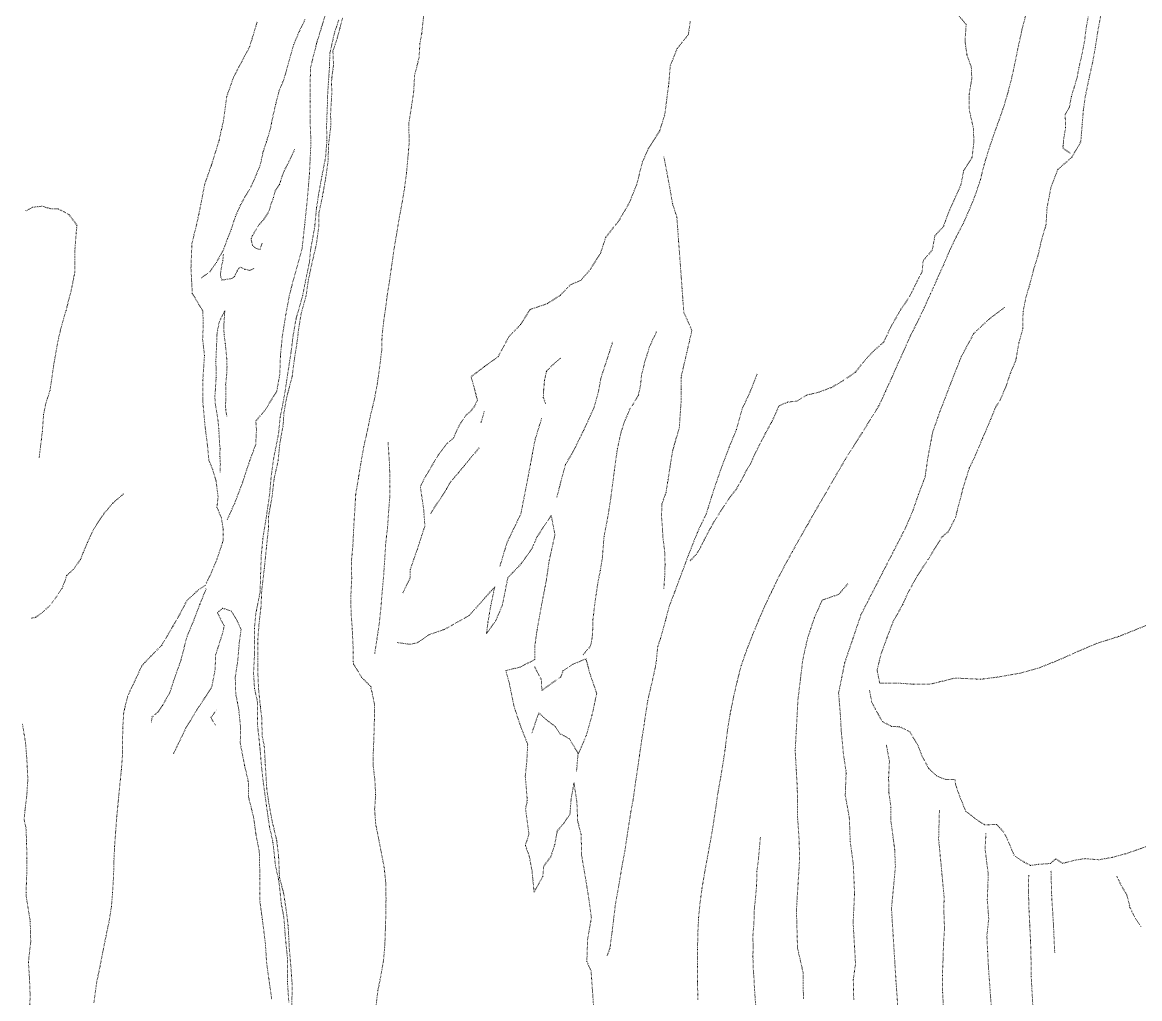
# Model space of a CAD drawing. Extents: x 682410 to 689460, y 7661803 to 7669124.
# Drawn here: x 685279.2 to 685593.4, y 7666807.4 to 7667082 of the extents above; entities that cross this region are included whole.
import ezdxf

# ---------------------------------------------------------------- set-up
doc = ezdxf.new("R2010")
doc.units = 0
doc.header["$MEASUREMENT"] = 0
doc.linetypes.add('DOT', pattern=[0.25, 0, -0.25])
doc.layers.add('02 TOE_Line', color=1, linetype='DOT', lineweight=20)

msp = doc.modelspace()

# ---------------------------------------------------------------- linework, layer by layer
at = {"layer": '02 TOE_Line'}
for points in [[(685590.27, 7667115.5, 4154.68), (685588.85, 7667112.64, 4154.76), (685587.74, 7667109.63, 4154.84), (685586.12, 7667105.52, 4154.9), (685584.73, 7667101.39, 4154.98), (685582.1, 7667096.95, 4155.1), (685580.81, 7667092.19, 4155.21), (685579.49, 7667086.64, 4155.39), (685578.38, 7667080.54, 4155.61), (685577.91, 7667076.72, 4155.73), (685577.17, 7667072.92, 4155.78), (685576.34, 7667069.29, 4155.83), (685575.77, 7667066.32, 4155.87), (685574.94, 7667063.59, 4155.9), (685574.2, 7667061.12, 4155.94), (685573.66, 7667058.16, 4155.98), (685572.46, 7667056.04, 4156.04), (685572.59, 7667052.38, 4156.07), (685572.05, 7667049.31, 4155.82), (685571.9, 7667047.3, 4155.79), (685571.8, 7667046.63, 4155.9), (685574.04, 7667045.06, 4156.14)], [(685336.87, 7666942.18, 4234.23), (685338.96, 7666946.79, 4233.94), (685341.19, 7666952.72, 4234.01), (685343.18, 7666958.73, 4234.1), (685344.85, 7666963.26, 4234.25), (685345.06, 7666967.34, 4234.32), (685344.88, 7666969.87, 4234.49), (685347.37, 7666972.78, 4234.82), (685350.73, 7666978.09, 4235.08), (685351.63, 7666983.05, 4235.46), (685351.8, 7666988.35, 4235.83), (685352.32, 7666993.53, 4236.31), (685353.31, 7666999.78, 4236.7), (685354.32, 7667005.24, 4237.13), (685355.64, 7667010.26, 4237.42), (685357.88, 7667018.29, 4238.03), (685358.63, 7667025.12, 4238.57), (685359.39, 7667032.46, 4239.4), (685359.96, 7667039.42, 4239.82), (685360.38, 7667048.17, 4240.46), (685360.16, 7667053.72, 4240.83), (685360.13, 7667060.68, 4241.5), (685360.24, 7667069.2, 4241.95), (685362.06, 7667076.36, 4242.47), (685363.58, 7667081.31, 4242.81), (685365.61, 7667088.4, 4243.45)], [(685467, 7666930.54, 4180.26), (685468.85, 7666932.46, 4179.98), (685469.95, 7666934.38, 4179.92), (685470.98, 7666936.47, 4179.78), (685472.66, 7666939.6, 4179.48), (685473.73, 7666941.57, 4179.45), (685475.08, 7666943.7, 4179.34), (685477.11, 7666946.79, 4179.05), (685478.45, 7666948.77, 4179.03), (685480, 7666950.71, 4178.87), (685481.8, 7666953.91, 4178.63), (685482.76, 7666955.86, 4178.49), (685483.99, 7666957.85, 4178.34), (685485.39, 7666960.97, 4178.12), (685486.94, 7666963.96, 4177.91), (685488.28, 7666966.61, 4177.72), (685489.84, 7666969.4, 4177.51), (685490.76, 7666971.31, 4177.37), (685492, 7666974.14, 4177.18), (685494.41, 7666975.16, 4177.01), (685497.17, 7666975.5, 4177.01), (685499.68, 7666977.1, 4176.61), (685503.29, 7666978.01, 4176.35), (685506.8, 7666979.32, 4175.99), (685510.17, 7666981.31, 4175.64), (685513.51, 7666983.61, 4175.32), (685516.08, 7666986.87, 4175.01), (685518.46, 7666989.44, 4174.39), (685521.42, 7666992.02, 4173.95), (685523.62, 7666996.68, 4173.41), (685526.29, 7667001.28, 4172.84), (685528.65, 7667004.75, 4172.38), (685530.53, 7667008.56, 4171.84), (685532.24, 7667011.86, 4171.48), (685532.52, 7667014.97, 4171.25), (685535.09, 7667017.94, 4170.73), (685535.84, 7667021.98, 4170.33), (685538.26, 7667024.61, 4169.94), (685539.67, 7667028.52, 4169.45), (685541.14, 7667031.82, 4169.03), (685543.16, 7667036.3, 4168.48), (685543.91, 7667040.21, 4168.08), (685546.28, 7667043.94, 4167.68), (685546.78, 7667048.33, 4167.27), (685546.66, 7667052.14, 4166.86), (685545.51, 7667057.27, 4166.46), (685545.44, 7667061.66, 4166.13), (685546.21, 7667066.12, 4165.73), (685546.05, 7667069.46, 4165.48), (685544.82, 7667072.89, 4165.27), (685544.29, 7667076.75, 4165.04), (685544.61, 7667081.44, 4164.82), (685541.62, 7667084.85, 4164.52)], [(685299.36, 7666806.22, 4244.16), (685300.13, 7666811.99, 4243.91), (685301.07, 7666816.49, 4243.67), (685301.99, 7666821.18, 4243.29), (685302.78, 7666825.18, 4242.94), (685303.66, 7666829.27, 4242.54), (685304.29, 7666833.32, 4242.18), (685304.6, 7666837.27, 4241.89), (685304.88, 7666841.88, 4241.65), (685304.97, 7666845.89, 4241.42), (685305.17, 7666850.23, 4241.14), (685305.47, 7666854.32, 4240.87), (685305.78, 7666858.6, 4240.57), (685306.22, 7666863.04, 4240.27), (685306.6, 7666867.24, 4239.98), (685307.1, 7666871.95, 4239.71), (685307.38, 7666875.9, 4239.63), (685307.43, 7666879.74, 4239.3), (685307.45, 7666883.35, 4239.18), (685307.75, 7666887.99, 4238.98), (685308.89, 7666892.61, 4238.61), (685310.99, 7666897.01, 4237.9), (685312.85, 7666901.06, 4237.52), (685315.35, 7666903.7, 4237.15), (685318.47, 7666906.85, 4236.55), (685321.59, 7666912.17, 4235.78), (685323.36, 7666915.21, 4235.71), (685325.48, 7666919.32, 4235.78), (685328.81, 7666922.43, 4234.64), (685330.64, 7666923.61, 4233.9), (685332.2, 7666926.81, 4233.53), (685333.96, 7666930.99, 4233.73), (685335.67, 7666936.14, 4233.78), (685335.68, 7666939.48, 4234.02), (685335.2, 7666942.64, 4235.41), (685333.94, 7666945.63, 4236.76), (685334.28, 7666948.56, 4237.61), (685333.7, 7666953, 4238.16), (685332.78, 7666956.15, 4238.48), (685331.67, 7666958.8, 4238.94), (685331.3, 7666962.85, 4239.95), (685330.62, 7666968.31, 4241.25), (685329.95, 7666975.53, 4242.33), (685329.98, 7666981.2, 4243.38), (685330.44, 7666988.3, 4244.63), (685329.92, 7666992.87, 4245.33), (685330.12, 7666997.2, 4246.02), (685329.94, 7667000.86, 4246.92), (685327.02, 7667005.73, 4247.93), (685326.86, 7667008.65, 4248.62), (685326.65, 7667012.94, 4249.67), (685326.9, 7667019.7, 4251.62), (685328.32, 7667025.49, 4252.52), (685329.44, 7667030.83, 4252.5), (685330.5, 7667036.45, 4252.39), (685332.44, 7667041.95, 4252.33), (685334.54, 7667048.72, 4252.04), (685335.81, 7667054.48, 4251.78), (685336.7, 7667061.16, 4252.44), (685338.68, 7667066.67, 4251.94), (685343.18, 7667075.23, 4251.51), (685345.31, 7667082.25, 4251.36)], [(685358.7, 7667082.74, 4245.74), (685357.09, 7667079.41, 4245.75), (685355.48, 7667075.62, 4245.56), (685354.83, 7667073.31, 4245.6), (685353.3, 7667067.67, 4245.28), (685352.51, 7667065.25, 4245.53), (685351.41, 7667062.7, 4245.59), (685350.43, 7667058.75, 4245.64), (685349.48, 7667054.61, 4245.69), (685348.96, 7667051.93, 4245.79), (685347.86, 7667048.38, 4246.09), (685346.97, 7667045.67, 4246.26), (685346.14, 7667041.94, 4246.64), (685345.17, 7667039.52, 4247.06), (685343.66, 7667035.99, 4247.57), (685341.71, 7667032.69, 4247.85), (685340.61, 7667030.68, 4248.2), (685339.09, 7667027.26, 4248.45), (685337.94, 7667023.68, 4248.33), (685336.95, 7667021.21, 4248.28), (685335.74, 7667017.92, 4248.02), (685333.81, 7667014.48, 4248.05), (685331.9, 7667011.76, 4247.98), (685329.32, 7667009.96, 4247.87)], [(685368.19, 7667082.6, 4242.04), (685366.97, 7667078.97, 4241.8), (685365.7, 7667073.23, 4241.38), (685365.58, 7667069.27, 4241.24), (685365.09, 7667061.97, 4240.61), (685364.93, 7667056.34, 4240.2), (685364.84, 7667056.07, 4240.09), (685364.78, 7667052.46, 4239.95), (685364.88, 7667048.76, 4239.55), (685364.47, 7667043.87, 4239.21), (685363.44, 7667038.61, 4238.84), (685362.5, 7667033.42, 4238.54), (685361.9, 7667029.36, 4238.2), (685361.46, 7667024.57, 4237.76), (685360.31, 7667018.19, 4237.16), (685359.96, 7667014.58, 4236.94), (685358.95, 7667009.72, 4236.64), (685358.04, 7667005.05, 4236.22), (685356.18, 7666998.63, 4235.88), (685355.32, 7666993.5, 4235.31), (685354.83, 7666989.51, 4235.11), (685353.82, 7666983, 4234.65), (685353.17, 7666978.54, 4234.49), (685352.43, 7666974.44, 4234.32), (685351.71, 7666970.81, 4234.16), (685351.27, 7666966.25, 4233.87), (685349.82, 7666958.99, 4233.37), (685349.21, 7666954.43, 4233.42), (685348.73, 7666948.93, 4233.27), (685347.87, 7666943.14, 4233.11), (685346.86, 7666936.77, 4232.98), (685346.4, 7666931.92, 4232.73), (685346.24, 7666926.95, 4232.78), (685346.09, 7666921.76, 4232.73), (685344.9, 7666915.82, 4232.61), (685344.48, 7666911.49, 4232.54), (685344.48, 7666907.27, 4232.54), (685344.55, 7666904.84, 4232.41), (685344.24, 7666898.93, 4232.16), (685344.51, 7666894.61, 4231.84), (685345.37, 7666890.79, 4231.96), (685345.38, 7666884.16, 4231.61), (685345.96, 7666878.82, 4231.58), (685346.56, 7666871.95, 4231.32), (685347, 7666868.01, 4231.18), (685347.91, 7666861.41, 4230.98), (685348.69, 7666855.86, 4230.67), (685349.71, 7666851.32, 4230.64), (685350.42, 7666844.71, 4230.21), (685351.36, 7666840.57, 4230.01), (685352.05, 7666834.05, 4229.87), (685352.77, 7666830.28, 4229.95), (685353.22, 7666824.28, 4229.57), (685353.79, 7666818.6, 4229.49), (685353.77, 7666812.09, 4229.26), (685354.17, 7666806.27, 4229.2)], [(685355.05, 7666805.31, 4229.16), (685355.06, 7666811.76, 4229.28), (685354.75, 7666816.34, 4229.44), (685354.32, 7666821.15, 4229.46), (685353.97, 7666827.93, 4229.5), (685353.35, 7666832.81, 4229.76), (685352.71, 7666837.02, 4229.93), (685351.54, 7666841.45, 4230.17), (685351.28, 7666847.63, 4230.4), (685350.74, 7666851.96, 4230.53), (685349.44, 7666857.43, 4230.87), (685348.55, 7666862.28, 4231.02), (685347.95, 7666866.56, 4231.26), (685347.54, 7666873.37, 4231.38), (685347.27, 7666878.34, 4231.61), (685346.68, 7666881.23, 4231.67), (685346.54, 7666886.36, 4231.67), (685346.16, 7666889.54, 4231.83), (685345.67, 7666894.39, 4231.98), (685345.47, 7666898.5, 4232.11), (685345.44, 7666904.43, 4232.35), (685345.44, 7666908.36, 4232.49), (685345.79, 7666912.9, 4232.58), (685346.34, 7666917.72, 4232.6), (685346.55, 7666922.26, 4232.82), (685347.27, 7666928.38, 4232.86), (685347.92, 7666934.86, 4232.94), (685348.45, 7666939.79, 4233), (685348.45, 7666943.04, 4233.21), (685349.45, 7666948.55, 4233.25), (685350, 7666953.5, 4233.42), (685351.16, 7666958.7, 4233.44), (685351.59, 7666963.26, 4233.64), (685352.57, 7666968.74, 4233.89), (685352.78, 7666972.11, 4234.33), (685353.56, 7666976.54, 4234.6), (685355.1, 7666982.34, 4234.46), (685355.74, 7666987.38, 4234.9), (685356.45, 7666991.74, 4235.14), (685356.93, 7666995.88, 4235.57), (685357.69, 7667000.4, 4235.78), (685358.99, 7667004.92, 4236.23), (685359.64, 7667009.43, 4236.57), (685360.65, 7667014.18, 4236.95), (685361.92, 7667019.59, 4237.33), (685362.6, 7667024.79, 4237.75), (685362.57, 7667028.07, 4238.07), (685363.61, 7667033.04, 4238.44), (685364.52, 7667038.13, 4238.78), (685365.19, 7667042.97, 4239.17), (685365.36, 7667047.64, 4239.61), (685365.96, 7667052.81, 4240), (685365.91, 7667056.36, 4240.34), (685366.26, 7667062.35, 4240.61), (685366.16, 7667064.82, 4240.77), (685366.24, 7667066.42, 4240.87), (685366.73, 7667069.96, 4241.12), (685366.56, 7667073.89, 4241.29), (685367.86, 7667077.8, 4241.6), (685368.54, 7667080.33, 4241.88), (685369.31, 7667083.39, 4242.23)], [(685392.07, 7667083.77, 4243.11), (685391.53, 7667078.89, 4242.71), (685391.03, 7667076.07, 4242.43), (685390.75, 7667071.87, 4242.09), (685389.52, 7667067.09, 4241.69), (685389.25, 7667062.21, 4241.27), (685388.61, 7667058.06, 4240.99), (685387.86, 7667053.33, 4240.61), (685388.04, 7667048.36, 4240.24), (685387.67, 7667044.11, 4239.95), (685387.26, 7667039.77, 4239.65), (685386.72, 7667035.44, 4239.36), (685386.03, 7667031.35, 4239.06), (685385.28, 7667027.31, 4238.79), (685384.47, 7667022.52, 4238.43), (685383.78, 7667018.41, 4238.18), (685382.48, 7667009.31, 4237.29), (685381.81, 7667005.11, 4236.93), (685381.42, 7667001.99, 4236.49), (685380.87, 7666998.19, 4236.08), (685380.38, 7666993.88, 4235.73), (685380.28, 7666989.82, 4235.39), (685379.74, 7666985.29, 4235.01), (685378.99, 7666979.99, 4234.74), (685378.17, 7666975.68, 4234.6), (685377.09, 7666971.31, 4234.49), (685376.28, 7666967.23, 4234.4), (685375.25, 7666962.72, 4234.29), (685374.48, 7666958.38, 4234.12), (685373.73, 7666953.73, 4233.98), (685372.96, 7666949.23, 4233.87), (685372.71, 7666944.65, 4233.75), (685372.42, 7666940.13, 4233.66), (685372.17, 7666934.8, 4233.54), (685371.76, 7666930.54, 4233.41), (685371.84, 7666925.54, 4233.33), (685371.62, 7666920.87, 4233.24), (685371.65, 7666916.17, 4233.21), (685371.99, 7666911.45, 4233.15), (685372.22, 7666906.55, 4233.05), (685372.28, 7666902.22, 4232.93), (685372.39, 7666901.47, 4232.89), (685374.63, 7666897.76, 4232.91), (685377.19, 7666895.2, 4232.97), (685378.24, 7666890.21, 4232.92), (685378.22, 7666885.93, 4232.79), (685378.11, 7666881.68, 4232.68), (685377.93, 7666877.41, 4232.46), (685377.85, 7666873.1, 4232.35), (685378.34, 7666869.09, 4232.39), (685378.58, 7666864.69, 4232.25), (685378.29, 7666860.66, 4232.12), (685378.58, 7666856.55, 4231.95), (685379.38, 7666852.57, 4231.74), (685380.17, 7666848.47, 4231.65), (685380.98, 7666844.25, 4231.53), (685381.43, 7666839.91, 4231.36), (685381.49, 7666835.49, 4231.13), (685381.44, 7666831.33, 4231), (685381.31, 7666826.9, 4230.76), (685381.17, 7666822.7, 4230.6), (685380.8, 7666818.23, 4230.45), (685380.01, 7666813.7, 4230.39), (685379.2, 7666809.67, 4230.3), (685378.74, 7666805.78, 4230.23)], [(685467.03, 7667082.34, 4199.8), (685466.51, 7667078.55, 4199.46), (685463.35, 7667074.62, 4198.92), (685461.42, 7667069.74, 4198.51), (685461, 7667064.68, 4198.26), (685459.86, 7667055.98, 4197.79), (685458.45, 7667051.5, 4197.55), (685455.24, 7667046.37, 4198.59), (685453.58, 7667042.71, 4199.18), (685452.02, 7667036.51, 4199.81), (685449.93, 7667031.27, 4200.63), (685447.07, 7667026.35, 4201.78), (685443.25, 7667021.47, 4203.12), (685441.79, 7667017.01, 4203.71), (685438.82, 7667012.32, 4205.19), (685436.27, 7667009.42, 4206.47), (685433.31, 7667008.14, 4207.86), (685430.52, 7667005.25, 4209.53), (685426.77, 7667002.82, 4211.9), (685421.98, 7667001.22, 4214.38), (685419.34, 7666996.98, 4216.09), (685416.1, 7666993.67, 4217.93), (685412.97, 7666987.86, 4220.12), (685409.14, 7666985.17, 4222.25), (685406.81, 7666983.42, 4223.56), (685405.41, 7666982.29, 4224.3), (685406.24, 7666979.44, 4223.1), (685406.7, 7666977.55, 4222.33), (685407.19, 7666975.67, 4221.68), (685406.44, 7666974.12, 4221.98), (685405.38, 7666972.7, 4222.5), (685403.97, 7666971.48, 4222.97), (685402.56, 7666969.37, 4223.31), (685401.68, 7666967.91, 4223.54), (685400.45, 7666965.05, 4223.86), (685398.63, 7666963.54, 4224.17), (685396.15, 7666960.26, 4224.64), (685392.22, 7666953.59, 4225.42), (685391.14, 7666951.38, 4225.66), (685392.06, 7666945.18, 4225.92), (685392.42, 7666940.31, 4226.16), (685391.51, 7666937.56, 4226.63), (685390.31, 7666933.84, 4227.02), (685388.26, 7666927.97, 4227.96), (685388.3, 7666925.75, 4227.7), (685386.19, 7666921.46, 4228.45)], [(685469.15, 7666807.11, 4188.14), (685469.1, 7666811.82, 4187.96), (685469.06, 7666816.56, 4187.75), (685469.08, 7666821.2, 4187.58), (685469.17, 7666825.8, 4187.31), (685469.38, 7666830.19, 4187.19), (685469.79, 7666834.34, 4187.02), (685470.33, 7666838.35, 4186.82), (685471.13, 7666843.14, 4186.59), (685471.98, 7666847.78, 4186.33), (685472.83, 7666852.33, 4186.04), (685473.58, 7666856.85, 4185.74), (685474.23, 7666861.23, 4185.49), (685474.86, 7666865.6, 4185.2), (685475.64, 7666869.86, 4184.88), (685476.32, 7666874.02, 4184.58), (685476.9, 7666878.01, 4184.29), (685477.48, 7666882.72, 4183.97), (685478.23, 7666887.36, 4183.58), (685479.16, 7666891.98, 4183.2), (685480.19, 7666896.56, 4182.81), (685481.39, 7666901.13, 4182.36), (685482.89, 7666905.42, 4181.98), (685484.56, 7666909.69, 4181.61), (685486.25, 7666913.81, 4181.28), (685488, 7666917.84, 4180.99), (685489.9, 7666921.84, 4180.66), (685491.75, 7666925.69, 4180.27), (685493.7, 7666929.41, 4179.88), (685495.78, 7666933.19, 4179.52), (685497.91, 7666937.05, 4179.15), (685500.06, 7666940.77, 4178.82), (685502.11, 7666944.42, 4178.49), (685504.21, 7666947.96, 4178.12), (685506.28, 7666951.56, 4177.73), (685508.43, 7666955.33, 4177.35), (685510.68, 7666959.13, 4176.92), (685513.06, 7666962.92, 4176.5), (685515.43, 7666966.66, 4176.07), (685517.8, 7666970.43, 4175.65), (685520.14, 7666974.26, 4175.18), (685521.96, 7666978.21, 4174.79), (685523.7, 7666982.06, 4174.38), (685525.4, 7666985.9, 4174.02), (685527.05, 7666989.6, 4173.58), (685528.93, 7666993.79, 4173.09), (685530.94, 7666997.78, 4172.65), (685532.83, 7667001.72, 4172.11), (685534.63, 7667005.73, 4171.59), (685536.45, 7667009.73, 4171.12), (685538.21, 7667013.68, 4170.71), (685539.93, 7667017.69, 4170.3), (685541.81, 7667021.67, 4169.85), (685543.85, 7667025.52, 4169.31), (685545.68, 7667029.69, 4168.8), (685547.19, 7667033.4, 4168.29), (685548.63, 7667037.75, 4167.85), (685549.68, 7667041.99, 4167.46), (685550.96, 7667046.17, 4167.07), (685552.41, 7667050.45, 4166.64), (685553.93, 7667054.69, 4166.17), (685555.29, 7667058.57, 4165.72), (685556.46, 7667062.58, 4165.35), (685557.5, 7667066.67, 4165.04), (685558.4, 7667070.87, 4164.69), (685559.29, 7667075.25, 4164.37), (685560.3, 7667079.84, 4164.05), (685561.46, 7667084.44, 4163.69)], [(685582.41, 7667083.66, 4154.9), (685581.6, 7667079.25, 4154.93), (685580.93, 7667074.92, 4154.98), (685580.19, 7667070.8, 4155.02), (685579.09, 7667065.91, 4155.05), (685578.12, 7667061.17, 4155.05), (685577.56, 7667057.18, 4155.01), (685577.24, 7667053.17, 4155.04), (685576.84, 7667048.36, 4155), (685574.3, 7667043.99, 4155.04), (685570.36, 7667040.57, 4155.09), (685568.47, 7667035.64, 4155.11), (685567.35, 7667029.78, 4155.13), (685567.08, 7667025.08, 4155.14), (685565.72, 7667020.41, 4155.24), (685564.84, 7667016.45, 4155.26), (685563.6, 7667012.54, 4155.35), (685562.51, 7667008.22, 4155.28), (685561.48, 7667004.9, 4155.35), (685560.61, 7667000.57, 4155.29), (685560.55, 7666995.85, 4155.33), (685559.46, 7666991.97, 4155.29), (685558.58, 7666986.94, 4155.24), (685557.01, 7666983.2, 4155.37), (685555.76, 7666979.41, 4155.48), (685554.1, 7666975.59, 4155.48), (685552.88, 7666973.72, 4155.48), (685551.49, 7666970.24, 4155.67), (685549.23, 7666964.98, 4155.85), (685546.99, 7666959.67, 4155.87), (685545.52, 7666956.71, 4156.07), (685543.72, 7666950.89, 4155.87), (685541.54, 7666942.48, 4155.72), (685539.55, 7666938.69, 4155.74), (685537.81, 7666937.26, 4155.59), (685533.88, 7666930.86, 4155.59), (685530.84, 7666926.26, 4155.7), (685528.31, 7666921.65, 4155.83), (685526.8, 7666918.29, 4155.52), (685524.06, 7666913.38, 4155.75), (685522.39, 7666908.99, 4155.83), (685520.73, 7666904.43, 4155.78), (685519.55, 7666899.81, 4155.82), (685520.32, 7666896.12, 4155.89), (685522.3, 7666896.08, 4155.7), (685525.02, 7666896.17, 4155.56), (685529.76, 7666895.83, 4155.49), (685534.35, 7666895.81, 4155.56), (685541.53, 7666897.56, 4155.22), (685548.75, 7666897.23, 4155.03), (685553.2, 7666897.79, 4155.25), (685560.1, 7666898.99, 4155.17), (685565.11, 7666900.43, 4155.07), (685570.26, 7666902.48, 4154.96), (685576.42, 7666905.22, 4154.91), (685581.36, 7666907.32, 4155.06), (685587.59, 7666909.28, 4155.09), (685595.72, 7666912.55, 4155.17)], [(685355.77, 7667046.2, 4240.25), (685354.16, 7667042.71, 4240.78), (685353.28, 7667041.05, 4241.25), (685352.57, 7667039.6, 4241.94), (685351.54, 7667036.39, 4242.6), (685350.3, 7667034.55, 4242.86), (685349.84, 7667032.69, 4243.12), (685349.11, 7667030.72, 4243.58), (685348.54, 7667028.73, 4243.89), (685347.04, 7667026.47, 4244.69), (685345.85, 7667025.12, 4245.39), (685343.89, 7667021.97, 4246.08), (685343.53, 7667021.07, 4246.31), (685343.97, 7667019.24, 4246.62), (685344.95, 7667018.35, 4246.7), (685346.04, 7667018.14, 4246.5), (685346.67, 7667019.87, 4245.99)], [(685459.61, 7666922.78, 4181.9), (685459.86, 7666926.25, 4182.33), (685459.94, 7666929.1, 4182.6), (685459.92, 7666932.49, 4183.15), (685459.34, 7666937.24, 4183.45), (685459.22, 7666939.66, 4183.64), (685458.95, 7666943.15, 4183.86), (685459.08, 7666946.57, 4184.26), (685460.22, 7666949.75, 4184.23), (685460.81, 7666953.44, 4184.46), (685461.35, 7666956.98, 4184.64), (685462.08, 7666961.43, 4185.14), (685463.97, 7666968.16, 4187.22), (685464.22, 7666971.82, 4187.88), (685464.47, 7666975.47, 4188.53), (685464.46, 7666978.79, 4189.27), (685464.44, 7666982.1, 4190.01), (685465.26, 7666985.62, 4190.53), (685466.07, 7666989.13, 4191.04), (685466.78, 7666992.22, 4192.09), (685467.49, 7666995.3, 4193.14), (685465.23, 7667000.41, 4194.81), (685464.98, 7667003.75, 4195.01), (685464.74, 7667007.1, 4195.21), (685464.49, 7667010.44, 4195.41), (685464.25, 7667013.79, 4195.62), (685464, 7667017.14, 4195.82), (685463.76, 7667020.48, 4196.02), (685463.51, 7667023.83, 4196.22), (685463.27, 7667027.17, 4196.42), (685462.05, 7667031.02, 4196.62), (685461.15, 7667036.16, 4196.84), (685459.63, 7667044.17, 4197.21)], [(685283.96, 7666959.53, 4268.01), (685284.36, 7666962.87, 4268.74), (685284.86, 7666966.94, 4268.85), (685285.2, 7666971.68, 4268.9), (685285.81, 7666974.73, 4268.77), (685287.03, 7666978.53, 4268.84), (685288.1, 7666985.9, 4269.42), (685289.2, 7666992.16, 4269.55), (685290.03, 7666995.79, 4269.78), (685291.52, 7667000.97, 4269.94), (685292.98, 7667006.61, 4269.84), (685293.95, 7667011.56, 4269.89), (685293.98, 7667017.59, 4270.33), (685294.36, 7667022.66, 4270.92), (685294.59, 7667024.98, 4271.55), (685292.31, 7667027.95, 4273.87), (685289.33, 7667029.51, 4275.19), (685287.2, 7667029.56, 4275.83), (685284.75, 7667030.27, 4276.95), (685282.21, 7667029.97, 4278.03), (685280.22, 7667029, 4279.31)], [(685344.31, 7667012.71, 4247.32), (685343.23, 7667012.23, 4247.45), (685341.66, 7667012.55, 4247.25), (685340.74, 7667013.1, 4247.38), (685340.09, 7667012.81, 4247.37), (685339.6, 7667011.99, 4247.41), (685338.88, 7667010.48, 4247.52), (685338.17, 7667009.94, 4247.65), (685335.41, 7667009.5, 4247.89), (685335.06, 7667010.09, 4247.96), (685334.95, 7667011.04, 4247.92), (685335.05, 7667012.03, 4247.93), (685335.19, 7667013.07, 4248), (685335.62, 7667014.98, 4248.27), (685335.68, 7667015.94, 4248.26), (685335.79, 7667016.75, 4248.3)], [(685334.85, 7666955.49, 4238.48), (685334.91, 7666957.69, 4238.93), (685334.78, 7666959.95, 4239.42), (685334.82, 7666962.24, 4239.88), (685334.7, 7666963.34, 4240.13), (685334.59, 7666965.42, 4240.54), (685334.46, 7666967.76, 4240.95), (685334.25, 7666969.95, 4241.28), (685333.92, 7666972.16, 4241.67), (685333.52, 7666974.44, 4242.04), (685333.35, 7666976.68, 4242.47), (685333.52, 7666978.76, 4242.88), (685333.71, 7666982.09, 4243.69), (685333.71, 7666984.41, 4244.02), (685333.64, 7666986.59, 4244.48), (685333.79, 7666989.9, 4244.83), (685333.93, 7666993.41, 4245.28), (685333.99, 7666994.76, 4245.44), (685334.66, 7666997.88, 4246.11), (685336.16, 7667000.89, 4246.71), (685336.06, 7666999.45, 4246.89), (685335.88, 7666996.81, 4246.44), (685335.95, 7666994.2, 4246.1), (685336.3, 7666991.67, 4245.95), (685336.76, 7666986.82, 4244.86), (685336.78, 7666984.77, 4244.75), (685336.66, 7666982.55, 4244.64), (685336.4, 7666980.08, 4244.07), (685336.48, 7666978.03, 4243.92), (685336.48, 7666975.85, 4243.75), (685336.35, 7666974.68, 4243.67), (685336.42, 7666973.05, 4243.71), (685336.75, 7666971.03, 4243.17)], [(685555.5, 7667001.82, 4159.68), (685550.95, 7666998.41, 4160.74), (685546.76, 7666994.48, 4160.68), (685543.21, 7666987.88, 4160.62), (685540.31, 7666980.52, 4160.55), (685537.25, 7666972.54, 4160.54), (685535.22, 7666966.83, 4160.52), (685533.83, 7666959.47, 4160.5), (685533.07, 7666954.15, 4160.34), (685531.16, 7666949.07, 4160.19), (685529.57, 7666944.45, 4160.02), (685527.38, 7666939.42, 4159.86), (685524.29, 7666933.41, 4159.98), (685521.21, 7666927.4, 4160.11), (685518.13, 7666921.39, 4160.23), (685515.04, 7666915.39, 4160.36), (685512.76, 7666908.64, 4160.36), (685510.47, 7666901.89, 4160.37), (685509.61, 7666897.6, 4160.41), (685508.75, 7666893.3, 4160.46), (685509.19, 7666888.02, 4160.36), (685509.5, 7666882.62, 4160.26), (685510.14, 7666875.93, 4160.13), (685510.87, 7666871.12, 4160.04), (685510.62, 7666864.56, 4159.91), (685511.75, 7666858.47, 4159.8), (685512.03, 7666851.58, 4159.66), (685512.86, 7666845.36, 4159.54), (685513.24, 7666837.09, 4159.67), (685512.83, 7666828.75, 4159.87), (685513.51, 7666817.16, 4159.87), (685512.88, 7666812.82, 4159.85), (685513, 7666807.15, 4159.82)], [(685457.54, 7666994.96, 4192.69), (685455.62, 7666990.84, 4192.54), (685454.3, 7666986.61, 4192.23), (685453.33, 7666982.76, 4191.99), (685453.06, 7666979.92, 4191.44), (685452.45, 7666977.1, 4191.3), (685450.95, 7666974.56, 4191.25), (685450.08, 7666973.29, 4191.31), (685448.5, 7666969.55, 4190.98), (685447.58, 7666966.7, 4190.81), (685446.54, 7666961.99, 4190.68), (685445.69, 7666955.91, 4190.57), (685444.73, 7666948.45, 4190.38), (685443.96, 7666943.43, 4190.28), (685442.8, 7666937.39, 4190.38), (685442.32, 7666931.37, 4190.21), (685441.75, 7666927.78, 4190.05), (685441.17, 7666925, 4190.26), (685440.57, 7666921.11, 4190.43), (685440.1, 7666917.57, 4190.58), (685439.67, 7666913.98, 4190.53), (685439.63, 7666911.62, 4190.58), (685439.48, 7666909.08, 4190.61), (685439.02, 7666906.63, 4190.66), (685436.97, 7666904.14, 4190.64)], [(685429.5, 7666948.41, 4200.02), (685431.94, 7666957.61, 4200.02), (685434.06, 7666961.16, 4200.36), (685437.08, 7666967.29, 4200.09), (685440.03, 7666973.72, 4200.38), (685441.27, 7666978.4, 4200.27), (685441.94, 7666982.06, 4200.37), (685443.93, 7666988.11, 4200.47), (685445.24, 7666992.15, 4200.5)], [(685430.57, 7666987.54, 4210.49), (685428.16, 7666985.45, 4210.84), (685426.58, 7666983.79, 4210.86), (685426.04, 7666981.22, 4211.09), (685425.82, 7666978.65, 4211.05), (685425.72, 7666976.48, 4211.02), (685426.4, 7666974.67, 4210.83)], [(685443.66, 7666819.48, 4189.07), (685444.46, 7666821.6, 4188.67), (685445.08, 7666826.29, 4188.36), (685446.01, 7666834.06, 4187.54), (685446.92, 7666839.09, 4187.06), (685447.77, 7666844.22, 4186.51), (685448.69, 7666849.17, 4185.89), (685449.48, 7666854.52, 4185.35), (685450.29, 7666859.64, 4184.8), (685450.99, 7666863.47, 4184.52), (685451.62, 7666867.98, 4184.06), (685452.46, 7666873.65, 4183.69), (685453.3, 7666879.6, 4183.24), (685454.08, 7666884.51, 4182.92), (685454.3, 7666886.21, 4182.77), (685455.09, 7666891.28, 4182.62), (685456.3, 7666896.44, 4182.22), (685457.24, 7666900.74, 4182.01), (685457.5, 7666902.5, 4181.92), (685457.89, 7666906.39, 4181.73), (685458.64, 7666908.64, 4181.58), (685460.1, 7666913.86, 4181.2), (685461.28, 7666918.17, 4180.94), (685462.7, 7666921.87, 4180.78), (685464.39, 7666926.42, 4180.65), (685466.54, 7666932.16, 4180.49), (685469.03, 7666938.51, 4180.28), (685471.59, 7666943.87, 4180.19), (685473.45, 7666949.88, 4180), (685475.78, 7666956.73, 4179.96), (685477.98, 7666962.49, 4179.91), (685480.03, 7666967.5, 4179.96), (685481.61, 7666973.21, 4180.03), (685483.85, 7666978.02, 4180.23), (685485.9, 7666983.17, 4179.99)], [(685409.11, 7666972.53, 4221.73), (685408.14, 7666969.24, 4222.09)], [(685413.51, 7666929.01, 4210.36), (685415.55, 7666935.75, 4210.46), (685419.4, 7666943.73, 4210.56), (685421.37, 7666953.79, 4210.64), (685423.36, 7666964.44, 4210.63), (685425.25, 7666970.64, 4210.62)], [(685382.06, 7666963.91, 4233.57), (685382.41, 7666958.76, 4233.24), (685382.6, 7666953.59, 4233.02), (685382.52, 7666948.21, 4232.77), (685382.2, 7666944.11, 4232.58), (685381.92, 7666939.86, 4232.42), (685381.41, 7666935.58, 4232.21), (685381.15, 7666931.26, 4231.92), (685380.85, 7666926.68, 4231.74), (685380.43, 7666922.07, 4231.56), (685380.07, 7666917.5, 4231.4), (685379.61, 7666913.01, 4231.26), (685378.96, 7666908.64, 4231.25), (685378.29, 7666904.26, 4231.21)], [(685407.66, 7666962.27, 4222.96), (685405.6, 7666959.84, 4223.52), (685403.49, 7666957.28, 4223.92), (685401.85, 7666955.29, 4224.16), (685399.59, 7666952.66, 4224.45), (685398.46, 7666950.65, 4224.7), (685397.18, 7666948.58, 4225.06), (685395.77, 7666946.58, 4225.35), (685394.05, 7666943.89, 4225.51)], [(685307.64, 7666949.34, 4256.41), (685304.58, 7666946.69, 4256.33), (685302.07, 7666943.69, 4257), (685300.53, 7666941.42, 4257.4), (685299.06, 7666938.94, 4257.93), (685297.48, 7666935.58, 4258.09), (685296.38, 7666932.92, 4258.19), (685295.52, 7666930.77, 4258.42), (685293.61, 7666928.17, 4258.96), (685291.67, 7666926.38, 4259.1), (685291.2, 7666924.83, 4259.54), (685290.38, 7666922.77, 4259.63), (685289.05, 7666920.72, 4259.94), (685286.99, 7666917.96, 4260.07), (685284.53, 7666915.75, 4260.55), (685282.9, 7666914.64, 4261.09), (685281.74, 7666914.35, 4261.98)], [(685384.66, 7666907.55, 4228.16), (685388.15, 7666907.05, 4225.6), (685390.27, 7666907.47, 4224.1), (685393.71, 7666909.8, 4221.7), (685397.96, 7666911.26, 4218.7), (685404.89, 7666915.17, 4214.22), (685412.07, 7666923.21, 4210.33), (685410.92, 7666917.84, 4210.31), (685410.14, 7666913.18, 4210.21), (685409.75, 7666910.09, 4210.09), (685412.34, 7666913.75, 4208.71), (685414.2, 7666918.04, 4208.24), (685415.74, 7666925.77, 4207.99), (685419.52, 7666929.75, 4205.51), (685422.57, 7666934.08, 4204.18), (685424.07, 7666937.47, 4203.75), (685427.95, 7666943.29, 4200.34), (685428.99, 7666937.86, 4200.18), (685427.36, 7666930.54, 4200.14), (685426.57, 7666925.08, 4200.08), (685425.12, 7666917.51, 4200.18), (685423.96, 7666911.08, 4200.11), (685423.37, 7666906.86, 4200.14), (685423.33, 7666902.75, 4200.11), (685419.15, 7666900.64, 4202.86), (685415.14, 7666899.66, 4205.66), (685416.1, 7666896.33, 4204.89), (685417.49, 7666889.54, 4203.45), (685419.43, 7666883.74, 4201.71), (685421.32, 7666878.95, 4200.22), (685421.09, 7666874.31, 4200.3), (685420.65, 7666869.95, 4200.3), (685421.22, 7666863.11, 4200.28), (685420.71, 7666860.74, 4200.31), (685421.68, 7666853.67, 4200.39), (685420.67, 7666850.49, 4200.47), (685421.78, 7666847.5, 4200.22), (685422.55, 7666843.3, 4200.21), (685423.12, 7666837.36, 4200.23), (685425.58, 7666841.77, 4198.12), (685425.84, 7666844.67, 4197.64), (685427.83, 7666847.32, 4195.79), (685428.95, 7666850.79, 4194.62), (685429.62, 7666854.53, 4194.72), (685431.59, 7666856.89, 4193.06), (685433.2, 7666859.26, 4191.52), (685433.55, 7666863.7, 4191.27), (685434.35, 7666868.06, 4190.52), (685435.15, 7666862.8, 4190.12), (685435.38, 7666857.34, 4190.13), (685436.36, 7666853.53, 4189.87), (685436.48, 7666847.74, 4189.56), (685437.78, 7666840.12, 4189.38), (685438.59, 7666835.01, 4189.25), (685439.23, 7666830.18, 4189.18), (685438.17, 7666824.01, 4189.14), (685437.96, 7666817.8, 4189.37), (685439.14, 7666815.21, 4188.63), (685439.53, 7666809.82, 4188.59), (685439.98, 7666803.42, 4188.55)], [(685315.56, 7666885.15, 4238.2), (685315.63, 7666886.55, 4237.9), (685317.43, 7666888.03, 4237.61), (685318.64, 7666889.86, 4236.92), (685320.68, 7666893.43, 4236.06), (685322.16, 7666897.93, 4235.55), (685323.83, 7666902.57, 4234.77), (685325.45, 7666909.03, 4234.25), (685327.34, 7666913.55, 4233.94), (685329.15, 7666918.33, 4233.84), (685330.91, 7666922.68, 4233.68)], [(685511.3, 7666924.04, 4170.47), (685508.81, 7666921.11, 4170.41), (685504.15, 7666919.49, 4170.57), (685501.94, 7666914.54, 4170.56), (685499.98, 7666908.59, 4170.77), (685498.67, 7666902.69, 4170.93), (685498, 7666897.1, 4171.07), (685497.32, 7666891.51, 4171.21), (685497.06, 7666886.73, 4171.52), (685496.8, 7666881.96, 4171.83), (685496.54, 7666877.18, 4172.14), (685496.84, 7666871.8, 4172.4), (685497.14, 7666866.42, 4172.65), (685497.19, 7666858.71, 4170.49), (685497.69, 7666851.43, 4170.35), (685497.75, 7666846.12, 4170.47), (685496.89, 7666832.27, 4170.67), (685497.2, 7666821.63, 4170.64), (685498.75, 7666814.82, 4170.33), (685498.86, 7666807.2, 4170.47)], [(685321.7, 7666876.24, 4238.62), (685323.73, 7666880.41, 4237.75), (685325.24, 7666883.57, 4236.98), (685328.91, 7666889.58, 4235.5), (685330.56, 7666892, 4234.92), (685332.5, 7666895.06, 4234.47), (685333.43, 7666899.86, 4233.92), (685333.59, 7666904.09, 4233.71), (685335.62, 7666910.44, 4233.59), (685335.97, 7666912.23, 4233.55), (685334.08, 7666915.94, 4233.39), (685335.52, 7666917.21, 4233.33), (685338.02, 7666916.41, 4233.45), (685339.55, 7666913.78, 4233.29), (685340.74, 7666911.3, 4233.07), (685340.24, 7666907.64, 4232.97), (685339.81, 7666902.49, 4233.26), (685339.1, 7666897.81, 4233.29), (685339.23, 7666893.14, 4233.26), (685340.08, 7666888.79, 4232.95), (685340.59, 7666883.68, 4232.8), (685340.51, 7666879.21, 4232.68), (685341.73, 7666872.95, 4232.38), (685342.77, 7666868.47, 4232.26), (685342.86, 7666864.04, 4232.03), (685344.26, 7666858.4, 4231.71), (685344.92, 7666853.59, 4231.47), (685345.86, 7666848.71, 4231.32), (685346.03, 7666841.22, 4230.91), (685346.05, 7666834.61, 4230.59), (685346.74, 7666829.53, 4230.72), (685347.57, 7666822.91, 4230.62), (685347.9, 7666817.62, 4230.56), (685348.63, 7666812.37, 4230.39), (685349.35, 7666807.11, 4230.35)], [(685423.27, 7666900.75, 4200.09), (685425.18, 7666897.04, 4200.07), (685425.29, 7666894.09, 4200.32), (685430.67, 7666897.91, 4195.84), (685431.28, 7666899.67, 4195.21), (685434.14, 7666901.49, 4192.89), (685437.7, 7666902.95, 4190.6), (685438.92, 7666898.53, 4190.47), (685440.73, 7666893.26, 4190.33), (685439.4, 7666887, 4190.28), (685437.8, 7666881.44, 4190.25), (685435.61, 7666876.31, 4190.18), (685432.94, 7666880.57, 4193.03), (685430.39, 7666881.92, 4195.07), (685429.12, 7666883.89, 4196.31), (685426.9, 7666885.56, 4198.05), (685424.46, 7666887.74, 4199.94), (685423.72, 7666885.7, 4200.14), (685422.47, 7666882.02, 4200.19)], [(685517.42, 7666894.19, 4156.81), (685518.09, 7666890.74, 4155.24), (685519.12, 7666888.79, 4153.79), (685519.92, 7666887.3, 4152.67), (685521.06, 7666885.32, 4151.19), (685523.7, 7666883.93, 4149.97), (685525.91, 7666883.87, 4149.88), (685528.77, 7666882.47, 4148.98), (685531.12, 7666878.49, 4146.47), (685532.24, 7666875.59, 4144.58), (685534.11, 7666872.09, 4142.21), (685536.4, 7666869.96, 4140.8), (685538.98, 7666868.99, 4140.1), (685541.44, 7666869.07, 4140.08), (685541.71, 7666867.4, 4138.91), (685542.73, 7666864.47, 4136.83), (685544.46, 7666860.17, 4133.76), (685546.95, 7666858.2, 4132.31), (685549.8, 7666856.26, 4130.72), (685553.17, 7666856.4, 4130.17), (685555.13, 7666854.29, 4128.35), (685555.99, 7666852.7, 4127.06), (685558.17, 7666847.59, 4123.15), (685561.06, 7666845.71, 4121.24), (685562.69, 7666844.86, 4120.3), (685564.97, 7666845.18, 4120.22), (685568.31, 7666845.41, 4120.08), (685569.83, 7666846.74, 4120.87), (685571.74, 7666845.45, 4119.8), (685575.29, 7666846.36, 4120.11), (685577.95, 7666846.77, 4119.8), (685581.92, 7666846.46, 4118.6), (685585.87, 7666847.16, 4118.05), (685589.55, 7666848.16, 4117.78), (685595.56, 7666850.26, 4117.47)], [(685333.54, 7666884.37, 4235.75), (685332.9, 7666885.21, 4235.83), (685332.27, 7666886.51, 4235.83), (685333.94, 7666888.79, 4235.19)], [(685281.34, 7666803.95, 4254.08), (685281.41, 7666808.72, 4254.69), (685281.22, 7666813.6, 4255.26), (685280.93, 7666817.62, 4255.75), (685281.59, 7666823.41, 4256.27), (685281.44, 7666829.18, 4256.9), (685280.34, 7666836, 4257.83), (685280.28, 7666837.28, 4257.99), (685280.45, 7666842.16, 4258.51), (685280.49, 7666846.76, 4259.07), (685280.43, 7666851.11, 4259.68), (685280.26, 7666855.38, 4260.34), (685279.73, 7666857.79, 4260.88), (685279.98, 7666860.45, 4261.37), (685280.49, 7666864.67, 4260.99), (685280.78, 7666869.14, 4261.71), (685280.51, 7666874.38, 4262.21), (685280.15, 7666879.22, 4262.68), (685279.23, 7666884.82, 4263.13)], [(685525.68, 7666801.17, 4150.36), (685524.87, 7666812.53, 4150.39), (685523.62, 7666832.67, 4150.52), (685524.72, 7666844.56, 4150.12), (685524.52, 7666849.38, 4150.27), (685524.01, 7666853.16, 4150.38), (685523.48, 7666857.22, 4150.26), (685523.48, 7666861.17, 4150.13), (685522.85, 7666865.56, 4150.1), (685522.82, 7666869.55, 4150.08), (685523.04, 7666874.16, 4150.07), (685522.13, 7666879.01, 4150.05)], [(685435.48, 7666876.34, 4190.18), (685435.05, 7666871.14, 4190.07)], [(685538.21, 7666804.82, 4139.97), (685538, 7666809.24, 4139.97), (685537.93, 7666813.94, 4139.96), (685538.12, 7666818.38, 4139.89), (685538.25, 7666822.95, 4139.92), (685538.53, 7666827, 4139.91), (685538.36, 7666831.87, 4139.92), (685538.4, 7666836.05, 4139.98), (685537.82, 7666842.38, 4140.23), (685536.87, 7666852.29, 4140.28), (685537.1, 7666860.61, 4140.32)], [(685485.47, 7666805.18, 4180.76), (685485.25, 7666807.86, 4180.83), (685485.08, 7666810.43, 4180.72), (685484.95, 7666813.21, 4180.71), (685484.76, 7666815.7, 4180.55), (685484.65, 7666819.64, 4180.82), (685484.75, 7666822.21, 4180.79), (685484.62, 7666824.68, 4180.65), (685484.94, 7666828.75, 4180.59), (685485.06, 7666832.66, 4180.55), (685485.35, 7666835.37, 4180.51), (685485.68, 7666839.17, 4180.44), (685485.78, 7666843.25, 4180.48), (685486.15, 7666846.09, 4180.5), (685486.42, 7666848.91, 4180.35), (685486.76, 7666852.86, 4180.25)], [(685550.18, 7666853.82, 4130.73), (685549.93, 7666849.53, 4130.77), (685550.83, 7666842.39, 4130.83), (685550.56, 7666835.19, 4130.9), (685550.96, 7666829.86, 4130.96), (685550.44, 7666824.99, 4131), (685550.66, 7666820.64, 4131.03), (685550.88, 7666816.3, 4131.06), (685551.28, 7666810.75, 4131.09), (685551.68, 7666805.2, 4131.12)], [(685568.47, 7666843.24, 4120.06), (685568.66, 7666836.38, 4120.07), (685569.15, 7666828.46, 4120.14), (685569.34, 7666824.3, 4120.16), (685569.53, 7666820.15, 4120.16)], [(685563.42, 7666804.36, 4120.36), (685563.16, 7666808.97, 4120.38), (685562.91, 7666813.74, 4120.38), (685562.85, 7666818.58, 4120.36), (685562.73, 7666823.35, 4120.33), (685562.51, 7666828.01, 4120.27), (685562.27, 7666832.69, 4120.31), (685562.14, 7666837.43, 4120.36), (685562.2, 7666842.25, 4120.29)], [(685586.94, 7666841.86, 4118.19), (685588.26, 7666839.17, 4118.02), (685589.82, 7666836.54, 4117.76), (685590.68, 7666833.05, 4117.66), (685592, 7666830.35, 4117.59), (685593.79, 7666827.61, 4117.49)]]:
    msp.add_polyline3d(points, dxfattribs=at)

doc.saveas('drawing.dxf')
